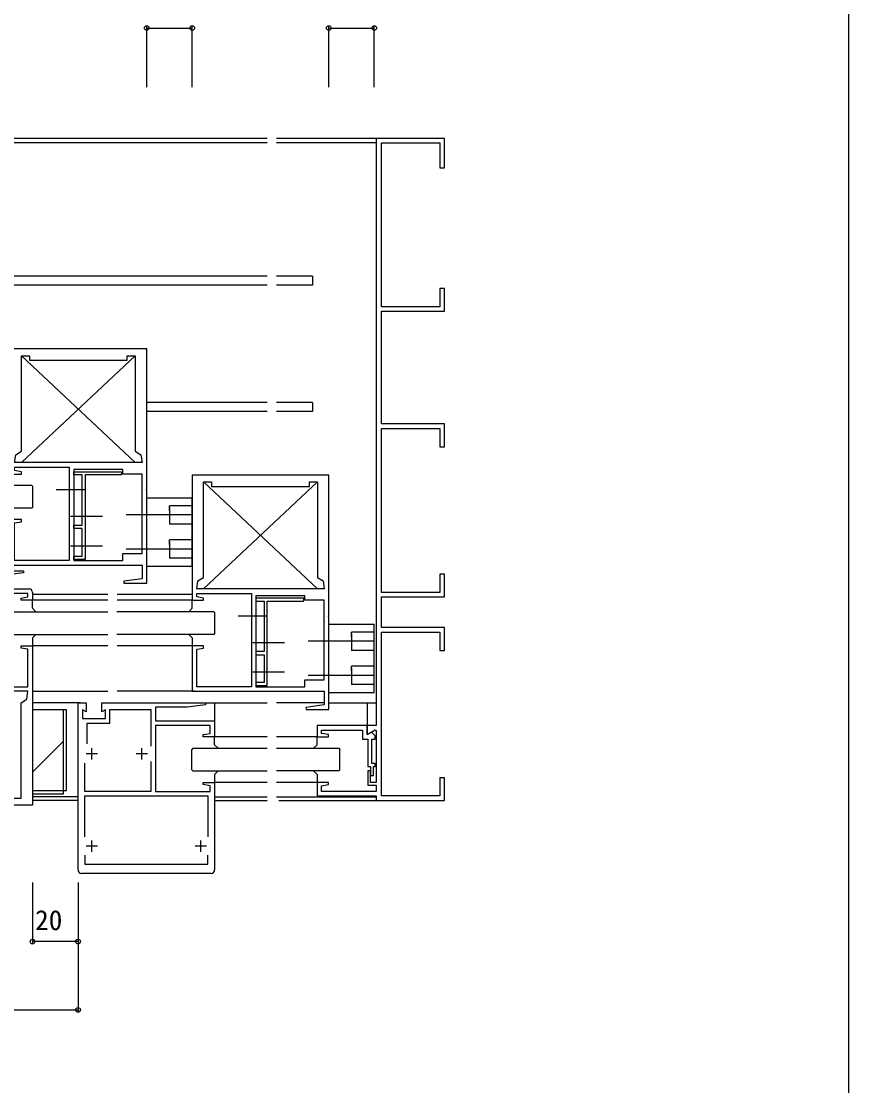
# Model space of a CAD drawing. Units: millimetres, scale not verified. Extents: x -699 to 701, y -1083 to 1079.
# Drawn here: x 337.5 to 701, y -457.4 to 10.3 of the extents above; entities that cross this region are included whole.
import ezdxf
from ezdxf.enums import TextEntityAlignment as Align

# ---------------------------------------------------------------- set-up
doc = ezdxf.new("R2010")
doc.units = ezdxf.units.MM
doc.header["$LTSCALE"] = 6
for name, color, linetype in [('0-2_YKK_11', 7, 'Continuous'), ('0-3_YKK_12', 2, 'Continuous'), ('0-4_YKK_13', 4, 'Continuous'), ('0-6_YKK_D', 6, 'Continuous'), ('0-7_YKK_ZWAK', 7, 'Continuous')]:
    doc.layers.add(name, color=color, linetype=linetype)
doc.styles.add('ＭＳ ゴシック', font='')
doc.styles.get('ＭＳ ゴシック').set_extended_font_data('MS Gothic')

msp = doc.modelspace()

# ---------------------------------------------------------------- linework, layer by layer
at = {"layer": '0-2_YKK_11'}
for p, q in [((342.45, -319.612), (355.95, -306.112)), ((370.95, -311.613), (365.95, -311.613)), ((368.45, -314.113), (368.45, -309.113)), ((392.95, -311.613), (387.95, -311.613)), ((390.45, -314.113), (390.45, -309.113)), ((365.45, -348.082), (365.45, -330.113)), ((368.45, -354.613), (368.45, -349.613)), ((416.45, -354.613), (416.45, -349.613)), ((370.95, -352.113), (365.95, -352.113)), ((418.95, -352.113), (413.95, -352.113)), ((420.95, -364.113), (363.95, -364.113))]:
    msp.add_line(p, q, dxfattribs=at)
for points in [[(493.45, -41.113), (493.45, -299.113), (489.45, -299.113), (489.45, -303.113), (492.95, -301.092), (493.45, -301.381), (493.45, -324.113), (490.95, -324.113), (490.95, -319.113), (489.75, -319.113), (489.75, -325.313), (493.45, -325.313), (493.45, -328.113), (469.45, -328.113), (469.45, -325.613), (472.45, -325.113), (472.45, -324.113), (467.45, -324.113), (467.45, -330.113), (493.45, -330.113), (493.45, -332.113), (523.45, -332.113), (523.45, -322.113), (521.45, -322.113), (521.45, -330.113), (495.75, -330.113), (495.75, -293.413), (495.45, -293.113), (495.75, -292.813), (495.75, -258.113), (521.45, -258.113), (521.45, -266.113), (523.45, -266.113), (523.45, -256.113), (495.75, -256.113), (495.75, -242.613), (523.45, -242.613), (523.45, -232.613), (521.45, -232.613), (521.45, -240.613)], [(521.45, -240.613), (495.75, -240.613), (495.75, -220.413), (495.45, -220.113), (495.75, -219.813), (495.75, -168.613), (521.45, -168.613), (521.45, -176.613), (523.45, -176.613), (523.45, -166.613), (495.75, -166.613), (495.75, -150.413), (495.45, -150.113), (495.75, -149.813), (495.75, -117.113), (523.45, -117.113), (523.45, -107.113), (521.45, -107.113), (521.45, -115.113), (495.75, -115.113), (495.75, -80.413), (495.45, -80.113), (495.75, -79.813), (495.75, -43.113), (521.45, -43.113), (521.45, -54.113), (523.45, -54.113), (523.45, -41.113), (493.45, -41.113)], [(282.45, -334.113), (282.45, -251.313), (282.65, -251.113), (282.45, -250.913), (282.45, -231.113), (284.15, -231.113), (284.15, -236.113), (283.65, -236.113), (283.65, -239.113), (290.65, -239.113), (290.65, -236.113), (290.15, -236.113), (290.15, -231.113), (291.85, -231.113), (291.85, -239.113), (320.45, -239.113), (320.45, -231.113), (338.45, -231.113), (338.45, -232.113), (330.45, -233.113), (322.45, -233.113), (322.45, -239.113), (340.95, -239.113)], [(342.45, -240.613), (342.45, -244.113), (337.45, -244.113), (337.45, -243.113), (340.45, -242.613), (340.45, -241.113), (316.45, -241.113), (316.45, -282.113), (340.45, -282.113), (340.45, -265.613), (337.45, -265.113), (337.45, -264.113), (342.45, -264.113), (342.45, -334.113), (282.45, -334.113)], [(362.45, -362.613), (362.45, -289.113), (365.95, -289.113), (365.95, -293.113), (364.45, -292.247), (364.45, -296.113), (374.45, -296.113), (374.45, -292.247), (372.95, -293.113), (372.95, -289.113), (418.45, -289.113), (418.45, -290.113), (410.45, -291.113), (396.45, -291.113), (396.45, -297.113), (422.45, -297.113), (422.45, -304.113), (417.45, -304.113), (417.45, -303.113), (420.45, -302.613), (420.45, -299.113), (396.45, -299.113), (396.45, -328.113), (420.45, -328.113), (420.45, -325.613), (417.45, -325.113), (417.45, -324.113), (422.45, -324.113), (422.45, -362.613)], [(342.45, -327.763), (357.45, -327.763), (357.45, -292.263), (342.45, -292.263)], [(355.95, -292.263), (355.95, -329.263), (342.45, -329.263)], [(366.45, -307.225), (366.45, -298.113), (376.45, -298.113), (376.45, -292.113), (394.45, -292.113), (394.45, -308.259)], [(394.45, -314.967), (394.45, -328.113), (365.45, -328.113), (365.45, -315.644)], [(365.45, -330.113), (419.45, -330.113), (419.45, -348.082)], [(365.45, -356.144), (365.45, -360.113), (419.45, -360.113), (419.45, -356.144)]]:
    msp.add_lwpolyline(points, dxfattribs=at)
for points in [[(392.6, -195.413), (392.6, -133.613), (332.6, -133.613), (332.6, -188.613), (337.6, -188.613), (337.6, -187.613), (334.6, -187.113), (334.6, -185.613), (358.6, -185.613), (358.6, -226.613), (334.6, -226.613), (334.6, -210.113), (337.6, -209.613), (337.6, -208.613), (332.6, -208.613), (332.6, -228.613), (390.6, -228.613), (390.6, -234.613), (382.571, -235.679), (382.633, -236.613), (392.6, -236.613), (392.6, -195.813), (392.4, -195.613)], [(390.6, -183.613), (334.6, -183.613), (335.1, -180.113), (337.6, -178.613), (337.6, -136.613), (341.1, -136.613), (341.1, -138.613), (384.1, -138.613), (384.1, -136.613), (387.6, -136.613), (387.6, -178.613), (390.1, -180.113)], [(360.6, -186.613), (360.6, -226.613), (382.1, -226.613), (382.1, -223.613), (390.6, -223.613), (390.6, -188.613), (382.1, -188.613), (382.1, -186.613)], [(364.2, -211.113), (364.2, -189.013), (360.6, -189.013), (360.6, -187.613), (381.6, -187.613), (381.6, -189.013), (365.6, -189.013), (365.6, -206.913), (365.4, -207.113), (365.6, -207.313), (365.6, -218.413), (365.4, -218.613), (365.6, -218.813), (365.6, -219.913), (365.4, -220.113), (365.6, -220.313), (365.6, -226.113), (360.6, -226.113), (360.6, -224.713), (364.2, -224.713), (364.2, -212.513), (360.6, -212.513), (360.6, -211.113)], [(472.6, -250.913), (472.6, -189.113), (412.6, -189.113), (412.6, -244.113), (417.6, -244.113), (417.6, -243.113), (414.6, -242.613), (414.6, -241.113), (438.6, -241.113), (438.6, -282.113), (414.6, -282.113), (414.6, -265.613), (417.6, -265.113), (417.6, -264.113), (412.6, -264.113), (412.6, -284.113), (470.6, -284.113), (470.6, -290.113), (462.571, -291.179), (462.633, -292.113), (472.6, -292.113), (472.6, -251.313), (472.4, -251.113)], [(470.6, -239.113), (414.6, -239.113), (415.1, -235.613), (417.6, -234.113), (417.6, -192.113), (421.1, -192.113), (421.1, -194.113), (464.1, -194.113), (464.1, -192.113), (467.6, -192.113), (467.6, -234.113), (470.1, -235.613)], [(440.6, -242.113), (440.6, -282.113), (462.1, -282.113), (462.1, -279.113), (470.6, -279.113), (470.6, -244.113), (462.1, -244.113), (462.1, -242.113)], [(444.2, -244.513), (444.2, -266.613), (440.6, -266.613), (440.6, -268.013), (444.2, -268.013), (444.2, -280.213), (440.6, -280.213), (440.6, -281.613), (445.6, -281.613), (445.6, -275.813), (445.4, -275.613), (445.6, -275.413), (445.6, -274.313), (445.4, -274.113), (445.6, -273.913), (445.6, -262.813), (445.4, -262.613), (445.6, -262.413), (445.6, -244.513), (461.6, -244.513), (461.6, -243.113), (440.6, -243.113), (440.6, -244.513)], [(340.45, -284.113), (284.45, -284.113), (284.95, -287.613), (287.45, -289.113), (287.45, -331.113), (290.95, -331.113), (290.95, -329.113), (333.95, -329.113), (333.95, -331.113), (337.45, -331.113), (337.45, -289.113), (339.95, -287.613)], [(489.45, -299.113), (467.45, -299.113), (467.45, -304.113), (472.45, -304.113), (472.45, -303.113), (469.45, -302.613), (469.45, -301.113), (487.45, -301.113), (487.45, -305.113), (489.75, -305.113), (489.75, -317.113), (490.95, -317.113), (490.95, -321.113), (492.25, -321.113), (492.25, -317.113), (492.95, -317.113), (492.95, -315.813), (491.45, -315.813), (491.45, -305.113), (492.95, -305.113), (492.95, -303.608), (491.355, -302.013), (489.45, -303.113)]]:
    msp.add_lwpolyline(points, close=True, dxfattribs=at)
for centre, start, end in [((340.95, -240.613), 0, 89.99998), ((363.95, -362.613), 180.00002, 270), ((420.95, -362.613), 270, 0)]:
    msp.add_arc(centre, 1.5, start, end, dxfattribs=at)
at = {"layer": '0-3_YKK_12'}
for p, q in [((445.6, -41.113), (232.45, -41.113)), ((493.75, -41.113), (449.6, -41.113)), ((445.6, -43.113), (232.45, -43.113)), ((493.45, -43.113), (449.6, -43.113)), ((445.6, -101.613), (312.6, -101.613)), ((465.45, -101.613), (449.6, -101.613)), ((465.45, -101.613), (465.45, -105.613)), ((445.6, -105.613), (312.6, -105.613)), ((465.45, -105.613), (449.6, -105.613)), ((387.6, -136.613), (337.6, -183.613)), ((337.6, -136.613), (387.6, -183.613)), ((445.6, -157.113), (392.6, -157.113)), ((465.45, -157.113), (449.6, -157.113)), ((465.45, -157.113), (465.45, -161.113)), ((445.6, -161.113), (392.6, -161.113)), ((465.45, -161.113), (449.6, -161.113)), ((342.1, -193.613), (299.45, -193.613)), ((342.1, -193.613), (342.6, -194.113)), ((342.6, -203.113), (342.6, -194.113)), ((467.6, -192.113), (417.6, -239.113)), ((417.6, -192.113), (467.6, -239.113)), ((375.6, -241.613), (342.45, -241.613)), ((412.6, -241.613), (379.6, -241.613)), ((375.6, -244.113), (342.45, -244.113)), ((412.6, -244.113), (379.6, -244.113)), ((332.95, -249.113), (375.6, -249.113)), ((422.1, -249.113), (379.45, -249.113)), ((422.1, -249.113), (422.6, -249.613)), ((422.6, -258.613), (422.6, -249.613)), ((332.95, -259.113), (375.6, -259.113)), ((375.6, -264.113), (342.45, -264.113)), ((412.6, -264.113), (379.6, -264.113)), ((342.45, -284.113), (375.6, -284.113)), ((413.6, -284.113), (379.6, -284.113)), ((363.45, -289.113), (342.45, -289.113)), ((417.95, -289.113), (445.6, -289.113)), ((422.45, -289.113), (422.45, -298.113)), ((470.6, -289.113), (449.6, -289.113)), ((472.6, -289.113), (493.45, -289.113)), ((489.45, -289.113), (489.45, -299.113)), ((445.6, -304.113), (422.15, -304.113)), ((467.75, -304.113), (449.6, -304.113)), ((412.95, -309.113), (412.45, -309.613)), ((412.45, -318.613), (412.45, -309.613)), ((412.95, -309.113), (445.6, -309.113)), ((449.6, -309.113), (476.95, -309.113)), ((476.95, -309.113), (477.45, -309.613)), ((477.45, -318.613), (477.45, -309.613)), ((412.45, -318.613), (412.95, -319.113)), ((412.95, -319.113), (445.6, -319.113)), ((476.95, -319.113), (449.6, -319.113)), ((477.45, -318.613), (476.95, -319.113)), ((445.6, -324.113), (422.45, -324.113)), ((467.45, -324.113), (449.6, -324.113)), ((362.45, -330.413), (342.45, -330.413)), ((362.45, -332.113), (342.45, -332.113)), ((422.45, -330.413), (445.6, -330.413)), ((422.45, -332.113), (445.6, -332.113)), ((449.6, -330.413), (493.45, -330.413)), ((450.687, -332.113), (493.45, -332.113))]:
    msp.add_line(p, q, dxfattribs=at)
for points in [[(342.6, -203.113), (342.1, -203.613), (299.45, -203.613)], [(422.6, -258.613), (422.1, -259.113), (379.45, -259.113)]]:
    msp.add_lwpolyline(points, dxfattribs=at)
at = {"layer": '0-4_YKK_13'}
for p, q in [((365.6, -195.613), (352.815, -195.613)), ((392.6, -199.113), (412.6, -199.113)), ((392.6, -229.113), (392.6, -199.113)), ((402.6, -204.613), (402.6, -202.613)), ((412.6, -202.613), (402.6, -202.613)), ((402.6, -203.326), (402.6, -209.899)), ((359.2, -207.113), (373.2, -207.113)), ((407.6, -206.613), (383.6, -206.613)), ((412.6, -206.613), (392.6, -206.613)), ((402.6, -208.613), (402.6, -210.613)), ((412.6, -210.613), (402.6, -210.613)), ((402.6, -219.613), (402.6, -217.613)), ((412.6, -217.613), (402.6, -217.613)), ((402.6, -218.326), (402.6, -224.899)), ((359.2, -220.113), (373.2, -220.113)), ((407.6, -221.613), (383.6, -221.613)), ((412.6, -221.613), (392.6, -221.613)), ((402.6, -223.613), (402.6, -225.613)), ((412.6, -225.613), (402.6, -225.613)), ((342.45, -247.613), (342.45, -244.113)), ((342.45, -247.613), (343.95, -249.113)), ((412.6, -247.613), (411.1, -249.113)), ((412.6, -247.613), (412.6, -244.113)), ((445.6, -251.113), (432.815, -251.113)), ((472.6, -284.613), (472.6, -254.613)), ((472.6, -254.613), (492.6, -254.613)), ((492.6, -284.613), (492.6, -254.613)), ((411.1, -259.113), (412.6, -260.613)), ((412.6, -260.613), (412.6, -264.113)), ((492.6, -258.113), (482.6, -258.113)), ((482.6, -260.113), (482.6, -258.113)), ((482.6, -258.826), (482.6, -265.399)), ((439.2, -262.613), (453.2, -262.613)), ((487.6, -262.113), (463.6, -262.113)), ((492.6, -262.113), (472.6, -262.113)), ((482.6, -264.113), (482.6, -266.113)), ((492.6, -266.113), (482.6, -266.113)), ((439.2, -275.613), (453.2, -275.613)), ((492.6, -273.113), (482.6, -273.113)), ((482.6, -275.113), (482.6, -273.113)), ((482.6, -273.826), (482.6, -280.399)), ((487.6, -277.113), (463.6, -277.113)), ((492.6, -277.113), (472.6, -277.113)), ((482.6, -279.113), (482.6, -281.113)), ((472.6, -284.613), (492.6, -284.613)), ((492.6, -281.113), (482.6, -281.113)), ((422.45, -307.613), (422.45, -304.113)), ((422.45, -307.613), (423.95, -309.113)), ((467.45, -307.613), (465.95, -309.113)), ((467.45, -307.613), (467.45, -304.113)), ((423.95, -319.113), (422.45, -320.613)), ((422.45, -320.613), (422.45, -324.113))]:
    msp.add_line(p, q, dxfattribs=at)
for points in [[(392.6, -229.113), (412.6, -229.113), (412.6, -199.113)], [(343.95, -259.113), (342.45, -260.613), (342.45, -264.113)], [(465.95, -319.113), (467.45, -320.613), (467.45, -324.113)]]:
    msp.add_lwpolyline(points, dxfattribs=at)
at = {"layer": '0-6_YKK_D'}
for p, q in [((392.6, -18.613), (392.6, 8.387)), ((392.6, 7.387), (412.6, 7.387)), ((412.6, -18.613), (412.6, 8.387)), ((472.6, -18.613), (472.6, 8.387)), ((472.6, 7.387), (492.6, 7.387)), ((492.6, -18.613), (492.6, 8.387)), ((342.45, -368.113), (342.45, -395.113)), ((362.45, -368.113), (362.45, -425.113)), ((362.45, -368.113), (362.45, -395.113)), ((362.45, -394.113), (342.45, -394.113)), ((22.95, -424.113), (362.45, -424.113))]:
    msp.add_line(p, q, dxfattribs=at)
for centre in [(392.6, 7.387), (412.6, 7.387), (472.6, 7.387), (492.6, 7.387), (342.45, -394.113), (362.45, -394.113), (362.45, -424.113)]:
    msp.add_circle(centre, 1.02, dxfattribs=at)
at = {"layer": '0-7_YKK_ZWAK'}
msp.add_lwpolyline([(-699, -1083), (701, -1083), (701, 1037)], dxfattribs=at)

# ---------------------------------------------------------------- texts
at = {"layer": '0-6_YKK_D', "style": 'ＭＳ ゴシック'}
msp.add_text('20', height=8.798, dxfattribs=at).set_placement((343.586, -391.713), align=Align.BOTTOM_LEFT)

doc.saveas('drawing.dxf')
